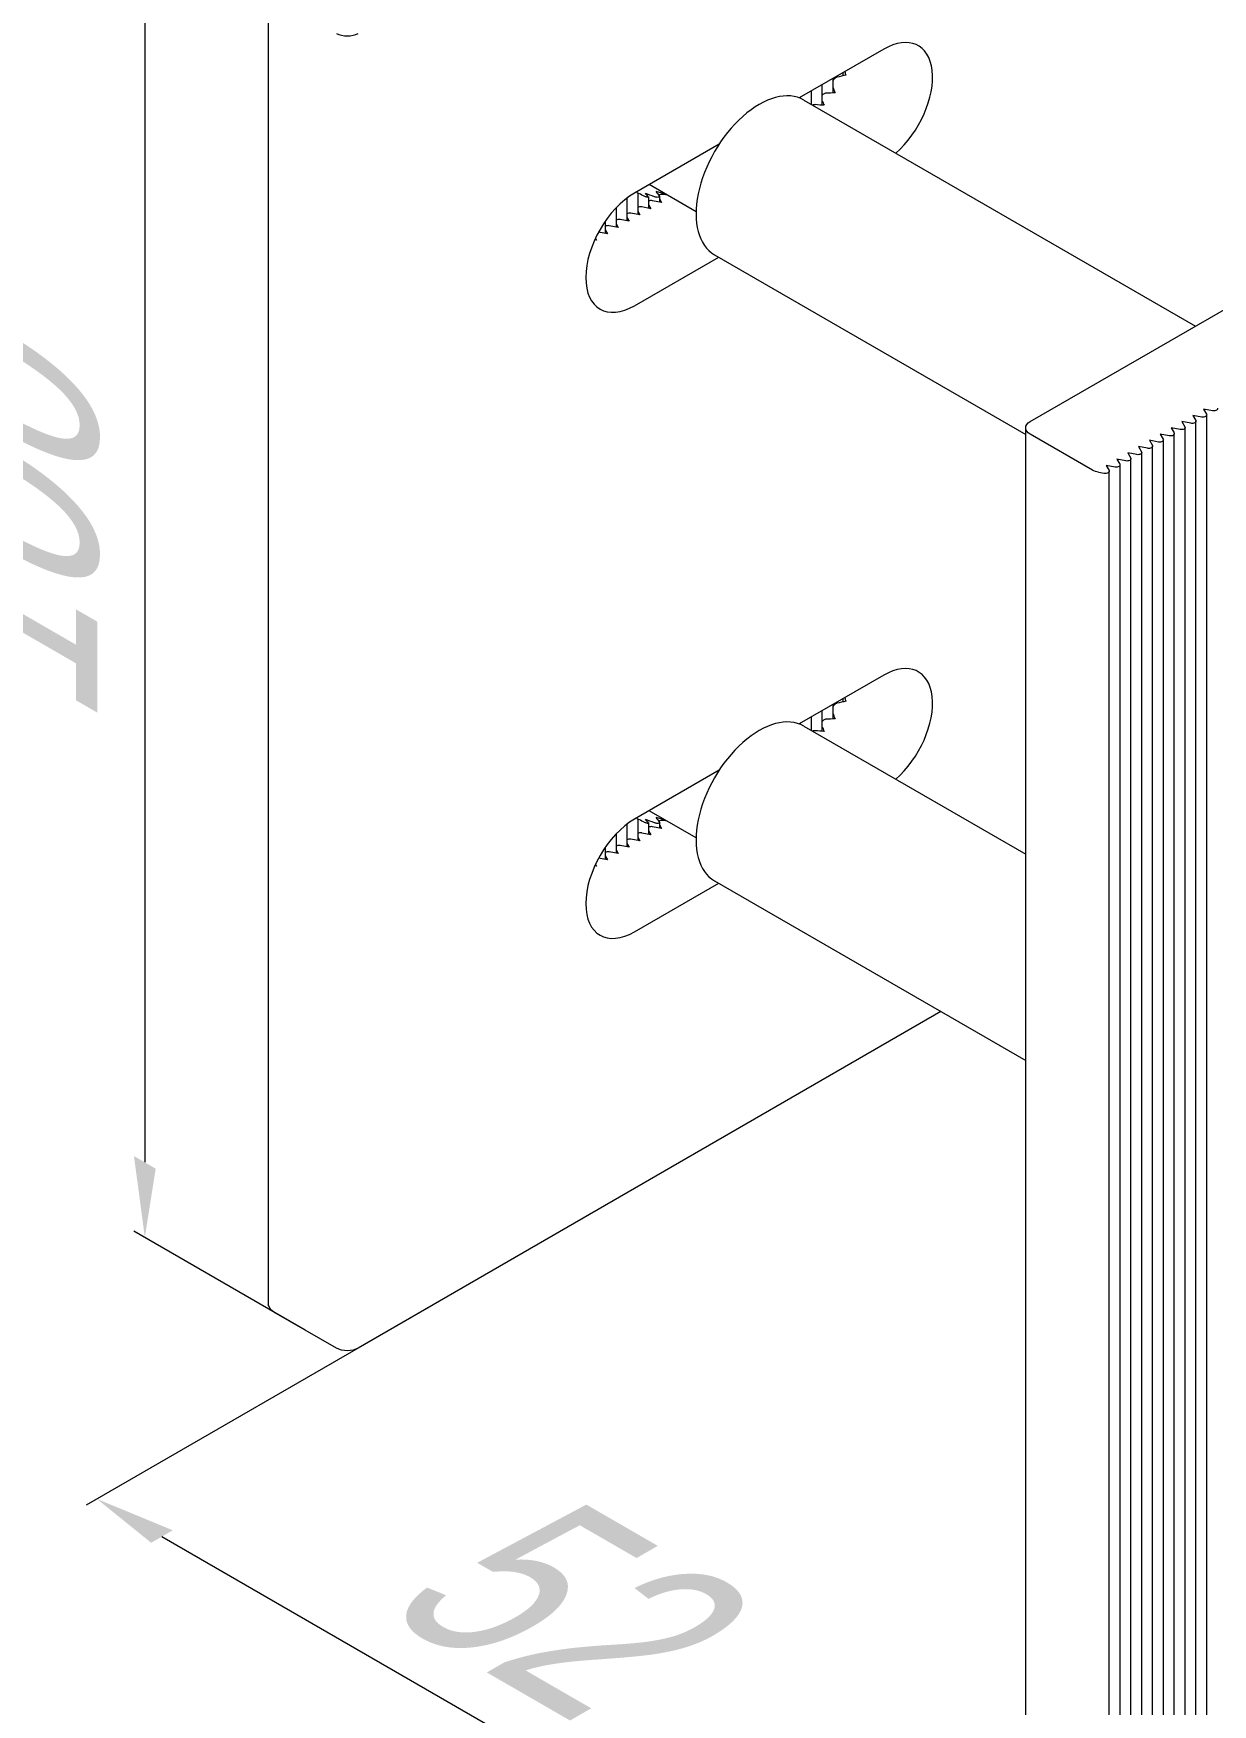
# Model space of a CAD drawing. Extents: x -37 to 4620, y -49 to 348.
# Drawn here: x 1769.59 to 1783.44, y 232.73 to 252.35 of the extents above; entities that cross this region are included whole.
import ezdxf

# ---------------------------------------------------------------- set-up
doc = ezdxf.new("R2010")
doc.units = 0
doc.header["$LTSCALE"] = 5
doc.layers.add('4', color=160, linetype='CONTINUOUS', lineweight=18)
doc.layers.add('PV-B6A89', color=7, linetype='CONTINUOUS', lineweight=15)
doc.styles.add('18', font='russ.shx', dxfattribs={"width": 0.7, "height": 18})

msp = doc.modelspace()

# ---------------------------------------------------------------- linework, layer by layer
at = {"layer": '4', "extrusion": (-0.707107, -0.408248, 0.57735)}
for p, q in [((1770.903, 252.768, 45.213), (1770.903, 239.1, 35.548)), ((1772.786, 237.131, 36.462), (1770.775, 238.292, 34.821))]:
    msp.add_line(p, q, dxfattribs=at)
at = {"layer": '4', "extrusion": (-1.1e-15, 0.816497, 0.57735)}
for p, q in [((1774.241, 237.401, 36.081), (1770.213, 235.075, 39.37)), ((1771.104, 234.708, 39.889), (1777.468, 231.033, 45.085))]:
    msp.add_line(p, q, dxfattribs=at)
at = {"layer": '4', "extrusion": (-0.707107, -0.408248, 0.57735)}
msp.add_solid([(678.257, 983.371, -1329.306), (678.512, 983.626, -1329.306), (679.148, 982.735, -1329.306)], dxfattribs=at)
at = {"layer": '4', "extrusion": (-1.1e-15, 0.816497, 0.57735)}
msp.add_solid([(-1771.231, -103.066, 214.668), (-1770.977, -102.812, 214.668), (-1770.34, -103.703, 214.668)], dxfattribs=at)
at = {"layer": 'PV-B6A89', "extrusion": (-1.1e-15, 0.816497, 0.57735)}
for p, q in [((1781.298, 247.795, 36.462), (1790.914, 253.346, 36.462)), ((1772.351, 252.861, 36.462), (1772.351, 237.429, 36.462)), ((1779.58, 252.167, 36.462), (1778.587, 251.594, 36.462)), ((1779.097, 251.888, 36.462), (1779.097, 251.852, 36.462)), ((1778.727, 251.675, 36.462), (1778.727, 251.519, 36.462)), ((1778.854, 251.748, 36.462), (1778.854, 251.509, 36.462)), ((1778.981, 251.822, 36.462), (1778.981, 251.653, 36.462)), ((1778.599, 251.601, 36.462), (1778.599, 251.589, 36.462)), ((1778.641, 251.569, 36.462), (1783.238, 248.915, 36.462)), ((1777.646, 251.05, 36.462), (1776.653, 250.477, 36.462)), ((1777.375, 250.257, 36.462), (1776.824, 250.576, 36.462)), ((1776.436, 250.302, 36.462), (1776.436, 250.078, 36.462)), ((1776.563, 250.417, 36.462), (1776.563, 250.152, 36.462)), ((1776.69, 250.477, 36.462), (1776.69, 250.225, 36.462)), ((1776.844, 250.293, 36.462), (1776.738, 250.314, 36.462)), ((1776.818, 250.43, 36.462), (1776.818, 250.298, 36.462)), ((1776.818, 250.339, 36.462), (1776.844, 250.293, 36.462)), ((1776.971, 250.367, 36.462), (1776.865, 250.387, 36.462)), ((1776.945, 250.437, 36.462), (1776.945, 250.372, 36.462)), ((1776.945, 250.412, 36.462), (1776.971, 250.367, 36.462)), ((1777.038, 250.452, 36.462), (1776.993, 250.461, 36.462)), ((1776.308, 250.145, 36.462), (1776.308, 250.005, 36.462)), ((1776.436, 250.118, 36.462), (1776.462, 250.073, 36.462)), ((1776.589, 250.146, 36.462), (1776.484, 250.167, 36.462)), ((1776.563, 250.192, 36.462), (1776.589, 250.146, 36.462)), ((1776.716, 250.22, 36.462), (1776.611, 250.24, 36.462)), ((1776.69, 250.265, 36.462), (1776.716, 250.22, 36.462)), ((1776.207, 249.926, 36.462), (1776.186, 249.93, 36.462)), ((1776.195, 249.948, 36.462), (1776.207, 249.926, 36.462)), ((1776.335, 250, 36.462), (1776.231, 250.019, 36.462)), ((1776.308, 250.045, 36.462), (1776.335, 250, 36.462)), ((1776.462, 250.073, 36.462), (1776.356, 250.093, 36.462)), ((1776.653, 249.154, 36.462), (1777.641, 249.725, 36.462)), ((1777.592, 249.753, 36.462), (1781.246, 247.644, 36.462)), ((1783.186, 247.775, 36.462), (1783.08, 247.795, 36.462)), ((1783.08, 247.795, 36.462), (1783.116, 247.734, 36.462)), ((1783.313, 247.848, 36.462), (1783.208, 247.868, 36.462)), ((1783.208, 247.868, 36.462), (1783.243, 247.808, 36.462)), ((1783.245, 232.368, 36.462), (1783.245, 247.799, 36.462)), ((1783.44, 247.922, 36.462), (1783.335, 247.942, 36.462)), ((1783.335, 247.942, 36.462), (1783.37, 247.881, 36.462)), ((1783.372, 232.441, 36.462), (1783.372, 247.873, 36.462)), ((1781.246, 232.29, 36.462), (1781.246, 247.721, 36.462)), ((1782.032, 247.224, 36.462), (1781.298, 247.648, 36.462)), ((1782.804, 247.554, 36.462), (1782.699, 247.575, 36.462)), ((1782.699, 247.575, 36.462), (1782.734, 247.514, 36.462)), ((1782.931, 247.628, 36.462), (1782.826, 247.648, 36.462)), ((1782.826, 247.648, 36.462), (1782.861, 247.587, 36.462)), ((1782.863, 232.147, 36.462), (1782.863, 247.579, 36.462)), ((1783.059, 247.701, 36.462), (1782.953, 247.721, 36.462)), ((1782.953, 247.721, 36.462), (1782.988, 247.661, 36.462)), ((1782.991, 232.221, 36.462), (1782.991, 247.652, 36.462)), ((1783.118, 232.294, 36.462), (1783.118, 247.726, 36.462)), ((1782.55, 247.407, 36.462), (1782.444, 247.428, 36.462)), ((1782.444, 247.428, 36.462), (1782.479, 247.367, 36.462)), ((1782.677, 247.481, 36.462), (1782.571, 247.501, 36.462)), ((1782.571, 247.501, 36.462), (1782.606, 247.44, 36.462)), ((1782.609, 232, 36.462), (1782.609, 247.432, 36.462)), ((1782.736, 232.074, 36.462), (1782.736, 247.505, 36.462)), ((1782.168, 247.187, 36.462), (1782.102, 247.199, 36.462)), ((1782.295, 247.26, 36.462), (1782.189, 247.281, 36.462)), ((1782.189, 247.281, 36.462), (1782.225, 247.22, 36.462)), ((1782.227, 231.78, 36.462), (1782.227, 247.211, 36.462)), ((1782.422, 247.334, 36.462), (1782.317, 247.354, 36.462)), ((1782.317, 247.354, 36.462), (1782.352, 247.293, 36.462)), ((1782.354, 231.853, 36.462), (1782.354, 247.285, 36.462)), ((1782.481, 231.927, 36.462), (1782.481, 247.358, 36.462)), ((1779.58, 244.819, 36.462), (1778.587, 244.246, 36.462)), ((1778.981, 244.473, 36.462), (1778.981, 244.304, 36.462)), ((1779.097, 244.54, 36.462), (1779.097, 244.503, 36.462)), ((1778.599, 244.253, 36.462), (1778.599, 244.241, 36.462)), ((1778.641, 244.22, 36.462), (1781.246, 242.716, 36.462)), ((1778.727, 244.326, 36.462), (1778.727, 244.171, 36.462)), ((1778.854, 244.4, 36.462), (1778.854, 244.16, 36.462)), ((1777.646, 243.702, 36.462), (1776.653, 243.129, 36.462)), ((1776.563, 243.069, 36.462), (1776.563, 242.803, 36.462)), ((1776.69, 243.128, 36.462), (1776.69, 242.877, 36.462)), ((1776.818, 243.081, 36.462), (1776.818, 242.95, 36.462)), ((1777.375, 242.909, 36.462), (1776.824, 243.227, 36.462)), ((1776.945, 243.089, 36.462), (1776.945, 243.024, 36.462)), ((1776.945, 243.064, 36.462), (1776.971, 243.018, 36.462)), ((1777.038, 243.103, 36.462), (1776.993, 243.112, 36.462)), ((1776.436, 242.954, 36.462), (1776.436, 242.73, 36.462)), ((1776.716, 242.872, 36.462), (1776.611, 242.892, 36.462)), ((1776.69, 242.917, 36.462), (1776.716, 242.872, 36.462)), ((1776.844, 242.945, 36.462), (1776.738, 242.965, 36.462)), ((1776.818, 242.99, 36.462), (1776.844, 242.945, 36.462)), ((1776.971, 243.018, 36.462), (1776.865, 243.039, 36.462)), ((1776.335, 242.651, 36.462), (1776.231, 242.671, 36.462)), ((1776.308, 242.797, 36.462), (1776.308, 242.656, 36.462)), ((1776.308, 242.696, 36.462), (1776.335, 242.651, 36.462)), ((1776.462, 242.725, 36.462), (1776.356, 242.745, 36.462)), ((1776.436, 242.77, 36.462), (1776.462, 242.725, 36.462)), ((1776.589, 242.798, 36.462), (1776.484, 242.818, 36.462)), ((1776.563, 242.843, 36.462), (1776.589, 242.798, 36.462)), ((1776.207, 242.578, 36.462), (1776.186, 242.582, 36.462)), ((1776.195, 242.6, 36.462), (1776.207, 242.578, 36.462)), ((1776.653, 241.806, 36.462), (1777.641, 242.376, 36.462)), ((1777.592, 242.404, 36.462), (1781.246, 240.295, 36.462)), ((1780.25, 240.87, 36.462), (1773.407, 236.919, 36.462)), ((1772.375, 237.383, 36.462), (1772.354, 237.421, 36.462)), ((1773.153, 236.919, 36.462), (1772.419, 237.343, 36.462))]:
    msp.add_line(p, q, dxfattribs=at)
at = {"layer": 'PV-B6A89'}
for centre, major_axis, ratio, start_param, end_param in [((1773.28, 252.425, 36.462), (0.18, 0), 0.57735, -2.356194, -0.785398), ((1779.58, 251.506, 36.462), (0.405, 0.701), 0.57735, -2.109014, 0.785398), ((1779.58, 251.506, 36.462), (0.505, -1.187), 0.227735, -2.006695, -1.970522), ((1778.116, 250.661, 36.462), (0.524, 0.908), 0.57735, 0, 3.141593), ((1779.326, 251.653, 36.462), (0.505, -1.187), 0.227735, -1.724469, -1.66843), ((1779.071, 251.8, 36.462), (0.505, -1.187), 0.227735, -1.468149, -1.419236), ((1776.653, 249.816, 36.462), (-0.405, -0.701), 0.57735, -2.356194, 0.785398), ((1776.724, 250.289, 36.462), (-0.045, 0), 0.57735, -1.892547, -0.724888), ((1776.525, 251.506, 36.462), (-0.505, 1.187), 0.227735, -3.760438, -3.690607), ((1776.851, 250.363, 36.462), (-0.045, 0), 0.57735, -1.892547, -0.724888), ((1776.78, 251.359, 36.462), (-0.505, 1.187), 0.227735, -3.996899, -3.933401), ((1776.978, 250.436, 36.462), (-0.045, 0), 0.57735, -1.892547, -0.495122), ((1776.469, 250.142, 36.462), (-0.045, 0), 0.57735, -1.892547, -0.724888), ((1776.597, 250.216, 36.462), (-0.045, 0), 0.57735, -1.892547, -0.724888), ((1776.342, 250.069, 36.462), (-0.045, 0), 0.57735, -1.892547, -0.724888), ((1779.58, 244.157, 36.462), (0.405, 0.701), 0.57735, -2.109014, 0.785398), ((1779.58, 244.157, 36.462), (0.505, -1.187), 0.227735, -2.006695, -1.970522), ((1778.116, 243.312, 36.462), (0.524, 0.908), 0.57735, 0, 3.141593), ((1779.326, 244.304, 36.462), (0.505, -1.187), 0.227735, -1.724469, -1.66843), ((1779.071, 244.451, 36.462), (0.505, -1.187), 0.227735, -1.468149, -1.419236), ((1776.653, 242.467, 36.462), (-0.405, -0.701), 0.57735, -2.356194, 0.785398), ((1776.525, 244.158, 36.462), (-0.505, 1.187), 0.227735, -3.760438, -3.690607), ((1776.78, 244.011, 36.462), (-0.505, 1.187), 0.227735, -3.996899, -3.933401), ((1776.978, 243.088, 36.462), (-0.045, 0), 0.57735, -1.892547, -0.495122), ((1776.597, 242.867, 36.462), (-0.045, 0), 0.57735, -1.892547, -0.724888), ((1776.724, 242.941, 36.462), (-0.045, 0), 0.57735, -1.892547, -0.724888), ((1776.851, 243.014, 36.462), (-0.045, 0), 0.57735, -1.892547, -0.724888), ((1776.342, 242.72, 36.462), (-0.045, 0), 0.57735, -1.892547, -0.724888), ((1776.469, 242.794, 36.462), (-0.045, 0), 0.57735, -1.892547, -0.724888)]:
    msp.add_ellipse(centre, major_axis=major_axis, ratio=ratio, start_param=start_param, end_param=end_param, dxfattribs=at)
at = {"layer": 'PV-B6A89', "extrusion": (-6e-16, -5e-16, -1)}
for centre, start_param, end_param in [((1777.798, 252.535, 36.462), 0.597099, 0.689655), ((1778.307, 252.241, 36.462), 1.148385, 1.212842), ((1778.053, 252.388, 36.462), 0.899191, 0.971383), ((1777.798, 245.186, 36.462), 0.597099, 0.689655), ((1778.053, 245.039, 36.462), 0.899191, 0.971383), ((1778.307, 244.892, 36.462), 1.148385, 1.212842)]:
    msp.add_ellipse(centre, major_axis=(1.712, -0.384), ratio=0.368973, start_param=start_param, end_param=end_param, dxfattribs=at)
at = {"layer": 'PV-B6A89', "extrusion": (-5e-16, -6e-16, -1)}
for centre, major_axis, ratio, start_param, end_param in [((1777.798, 250.771, 36.462), (-1.712, 0.384), 0.368973, -1.003296, -0.948482), ((1777.544, 250.918, 36.462), (-1.712, 0.384), 0.368973, -1.260303, -1.192817), ((1777.289, 251.065, 36.462), (-1.712, 0.384), 0.368973, -1.491868, -1.429278), ((1782.309, 247.285, 36.462), (0.045, 0), 0.57735, -0.321751, 1.892547), ((1777.798, 243.423, 36.462), (-1.712, 0.384), 0.368973, -1.003296, -0.948482), ((1777.544, 243.57, 36.462), (-1.712, 0.384), 0.368973, -1.260303, -1.192817), ((1777.289, 243.717, 36.462), (-1.712, 0.384), 0.368973, -1.491868, -1.429278), ((1772.396, 237.429, 36.462), (-0.045, 0), 0.57735, -0.321751, 0), ((1773.28, 236.993, 36.462), (-0.18, 0), 0.57735, -2.356194, -0.785398)]:
    msp.add_ellipse(centre, major_axis=major_axis, ratio=ratio, start_param=start_param, end_param=end_param, dxfattribs=at)
at = {"layer": 'PV-B6A89', "extrusion": (-5e-16, -4e-16, -1)}
for centre in [(1783.455, 247.946, 36.462), (1783.2, 247.799, 36.462), (1782.691, 247.505, 36.462), (1782.182, 247.211, 36.462)]:
    msp.add_ellipse(centre, major_axis=(0.045, 0), ratio=0.57735, start_param=-0.321751, end_param=1.892547, dxfattribs=at)
at = {"layer": 'PV-B6A89', "extrusion": (-5e-16, -2e-16, -1)}
msp.add_ellipse((1781.426, 247.721, 36.462), major_axis=(-0.18, 0), ratio=0.57735, start_param=-0.785398, end_param=0.785398, dxfattribs=at)
at = {"layer": 'PV-B6A89', "extrusion": (-5e-16, -3e-16, -1)}
for centre, major_axis, start_param, end_param in [((1783.327, 247.873, 36.462), (0.045, 0), -0.321751, 1.892547), ((1782.946, 247.652, 36.462), (0.045, 0), -0.321751, 1.892547), ((1783.073, 247.726, 36.462), (0.045, 0), -0.321751, 1.892547), ((1782.436, 247.358, 36.462), (0.045, 0), -0.321751, 1.892547), ((1782.564, 247.432, 36.462), (0.045, 0), -0.321751, 1.892547), ((1772.546, 237.416, 36.462), (-0.18, 0), -0.785398, -0.321751)]:
    msp.add_ellipse(centre, major_axis=major_axis, ratio=0.57735, start_param=start_param, end_param=end_param, dxfattribs=at)
at = {"layer": 'PV-B6A89', "extrusion": (-5e-16, -1e-16, -1)}
msp.add_ellipse((1782.818, 247.579, 36.462), major_axis=(0.045, 0), ratio=0.57735, start_param=-0.321751, end_param=1.892547, dxfattribs=at)
at = {"layer": 'PV-B6A89', "extrusion": (-8e-16, -3e-16, -1)}
msp.add_ellipse((1782.159, 247.298, 36.462), major_axis=(-0.18, 0), ratio=0.57735, start_param=-1.249046, end_param=-0.785398, dxfattribs=at)
at = {"layer": 'PV-B6A89'}
for points, knots in [([(1779.029, 251.836, 36.462), (1779.025, 251.836, 36.462), (1779.021, 251.834, 36.462), (1779.011, 251.829, 36.462), (1779.005, 251.824, 36.462), (1778.993, 251.812, 36.462), (1778.987, 251.805, 36.462), (1778.983, 251.798, 36.462), (1778.982, 251.797, 36.462), (1778.981, 251.796, 36.462)], [1.0056186, 1.0056186, 1.0056186, 1.0056186, 1.0770178, 1.0770178, 1.2093623, 1.2093623, 1.3417068, 1.3417068, 1.3617102, 1.3617102, 1.3617102, 1.3617102]), ([(1778.775, 251.514, 36.462), (1778.77, 251.515, 36.462), (1778.765, 251.515, 36.462), (1778.755, 251.513, 36.462), (1778.749, 251.511, 36.462), (1778.744, 251.509, 36.462)], [0.8745935, 0.8745935, 0.8745935, 0.8745935, 0.9515333, 0.9515333, 1.043742, 1.043742, 1.043742, 1.043742]), ([(1778.902, 251.649, 36.462), (1778.898, 251.649, 36.462), (1778.893, 251.648, 36.462), (1778.883, 251.645, 36.462), (1778.877, 251.642, 36.462), (1778.865, 251.635, 36.462), (1778.86, 251.63, 36.462), (1778.855, 251.625, 36.462), (1778.855, 251.624, 36.462), (1778.854, 251.623, 36.462)], [0.9109106, 0.9109106, 0.9109106, 0.9109106, 0.9860898, 0.9860898, 1.0932159, 1.0932159, 1.2003419, 1.2003419, 1.2170264, 1.2170264, 1.2170264, 1.2170264]), ([(1776.69, 250.477, 36.462), (1776.69, 250.477, 36.462), (1776.689, 250.478, 36.462), (1776.684, 250.482, 36.462), (1776.681, 250.485, 36.462), (1776.676, 250.489, 36.462), (1776.676, 250.489, 36.462), (1776.675, 250.49, 36.462)], [1.2039941, 1.2039941, 1.2039941, 1.2039941, 1.3395456, 1.3395456, 1.4750972, 1.4750972, 1.4988659, 1.4988659, 1.4988659, 1.4988659]), ([(1779.029, 244.488, 36.462), (1779.025, 244.487, 36.462), (1779.021, 244.486, 36.462), (1779.011, 244.481, 36.462), (1779.005, 244.476, 36.462), (1778.993, 244.464, 36.462), (1778.987, 244.457, 36.462), (1778.983, 244.449, 36.462), (1778.982, 244.448, 36.462), (1778.981, 244.447, 36.462)], [1.0056186, 1.0056186, 1.0056186, 1.0056186, 1.0770178, 1.0770178, 1.2093623, 1.2093623, 1.3417068, 1.3417068, 1.3617102, 1.3617102, 1.3617102, 1.3617102]), ([(1778.902, 244.301, 36.462), (1778.898, 244.301, 36.462), (1778.893, 244.3, 36.462), (1778.883, 244.297, 36.462), (1778.877, 244.294, 36.462), (1778.865, 244.286, 36.462), (1778.86, 244.282, 36.462), (1778.855, 244.276, 36.462), (1778.855, 244.276, 36.462), (1778.854, 244.275, 36.462)], [0.9109106, 0.9109106, 0.9109106, 0.9109106, 0.9860898, 0.9860898, 1.0932159, 1.0932159, 1.2003419, 1.2003419, 1.2170264, 1.2170264, 1.2170264, 1.2170264]), ([(1778.775, 244.166, 36.462), (1778.77, 244.166, 36.462), (1778.765, 244.166, 36.462), (1778.755, 244.165, 36.462), (1778.749, 244.163, 36.462), (1778.744, 244.161, 36.462)], [0.8745935, 0.8745935, 0.8745935, 0.8745935, 0.9515333, 0.9515333, 1.043742, 1.043742, 1.043742, 1.043742]), ([(1776.69, 243.128, 36.462), (1776.69, 243.128, 36.462), (1776.689, 243.13, 36.462), (1776.685, 243.133, 36.462), (1776.681, 243.137, 36.462), (1776.676, 243.14, 36.462), (1776.676, 243.141, 36.462), (1776.675, 243.142, 36.462)], [1.1966528, 1.1966528, 1.1966528, 1.1966528, 1.3200276, 1.3200276, 1.4680919, 1.4680919, 1.4919028, 1.4919028, 1.4919028, 1.4919028]), ([(1776.942, 243.095, 36.462), (1776.944, 243.093, 36.462), (1776.945, 243.091, 36.462), (1776.945, 243.087, 36.462), (1776.944, 243.084, 36.462), (1776.939, 243.081, 36.462), (1776.936, 243.08, 36.462), (1776.928, 243.078, 36.462), (1776.922, 243.078, 36.462), (1776.911, 243.079, 36.462), (1776.905, 243.08, 36.462), (1776.895, 243.082, 36.462), (1776.89, 243.084, 36.462), (1776.886, 243.085, 36.462)], [0.888029, 0.888029, 0.888029, 0.888029, 0.9643674, 0.9643674, 1.063795, 1.063795, 1.1632227, 1.1632227, 1.2642866, 1.2642866, 1.3653504, 1.3653504, 1.4415902, 1.4415902, 1.4415902, 1.4415902])]:
    msp.add_open_spline(points, degree=3, knots=knots, dxfattribs=at)
at = {"layer": 'PV-B6A89', "extrusion": (-9.1079e-12, -2.33967e-11, -1)}
msp.add_open_spline([(1776.815, 250.434, 36.462), (1776.817, 250.432, 36.462), (1776.818, 250.431, 36.462), (1776.818, 250.428, 36.462), (1776.816, 250.427, 36.462), (1776.812, 250.427, 36.462), (1776.808, 250.427, 36.462), (1776.8, 250.428, 36.462), (1776.795, 250.43, 36.462), (1776.784, 250.433, 36.462), (1776.778, 250.436, 36.462), (1776.768, 250.44, 36.462), (1776.763, 250.442, 36.462), (1776.758, 250.445, 36.462)], degree=3, knots=[0.9453248, 0.9453248, 0.9453248, 0.9453248, 1.0274526, 1.0274526, 1.1356777, 1.1356777, 1.2439028, 1.2439028, 1.3548371, 1.3548371, 1.4657714, 1.4657714, 1.5504408, 1.5504408, 1.5504408, 1.5504408], dxfattribs=at)
at = {"layer": 'PV-B6A89', "extrusion": (-5.5474e-12, 2.44844e-11, -1)}
msp.add_open_spline([(1776.942, 250.443, 36.462), (1776.944, 250.441, 36.462), (1776.945, 250.439, 36.462), (1776.945, 250.435, 36.462), (1776.944, 250.433, 36.462), (1776.939, 250.429, 36.462), (1776.936, 250.428, 36.462), (1776.928, 250.427, 36.462), (1776.923, 250.427, 36.462), (1776.912, 250.427, 36.462), (1776.906, 250.428, 36.462), (1776.895, 250.431, 36.462), (1776.89, 250.432, 36.462), (1776.886, 250.434, 36.462)], degree=3, knots=[0.8881049, 0.8881049, 0.8881049, 0.8881049, 0.9668051, 0.9668051, 1.0650076, 1.0650076, 1.1632102, 1.1632102, 1.2624992, 1.2624992, 1.3617883, 1.3617883, 1.4414524, 1.4414524, 1.4414524, 1.4414524], dxfattribs=at)
at = {"layer": 'PV-B6A89'}
msp.add_open_spline([(1777.016, 250.465, 36.462), (1777.015, 250.465, 36.462), (1777.014, 250.465, 36.462), (1777.013, 250.465, 36.462)], degree=3, dxfattribs=at)
at = {"layer": 'PV-B6A89', "extrusion": (-1.1149e-12, -1.65429e-11, -1)}
msp.add_open_spline([(1776.815, 243.085, 36.462), (1776.817, 243.084, 36.462), (1776.817, 243.082, 36.462), (1776.818, 243.08, 36.462), (1776.817, 243.079, 36.462), (1776.812, 243.078, 36.462), (1776.808, 243.078, 36.462), (1776.8, 243.08, 36.462), (1776.795, 243.081, 36.462), (1776.783, 243.085, 36.462), (1776.777, 243.088, 36.462), (1776.767, 243.092, 36.462), (1776.762, 243.094, 36.462), (1776.758, 243.096, 36.462)], degree=3, knots=[0.9451514, 0.9451514, 0.9451514, 0.9451514, 1.018916, 1.018916, 1.1314802, 1.1314802, 1.2440443, 1.2440443, 1.3606822, 1.3606822, 1.47732, 1.47732, 1.5509591, 1.5509591, 1.5509591, 1.5509591], dxfattribs=at)
at = {"layer": 'PV-B6A89', "extrusion": (-6.85367e-10, -2.68604e-09, -1)}
msp.add_open_spline([(1777.016, 243.116, 36.462), (1777.015, 243.116, 36.462), (1777.014, 243.117, 36.462), (1777.013, 243.117, 36.462)], degree=3, dxfattribs=at)

# ---------------------------------------------------------------- texts
at = {"layer": '4', "extrusion": (-0.707107, -0.408248, 0.57735), "insert": (1769.215, 246.908, 39.003), "char_height": 3.24, "attachment_point": 5, "text_direction": (0, 0.816497, 0.57735), "style": '18'}
msp.add_mtext('\\A1;100', dxfattribs=at)
at = {"layer": '4', "extrusion": (-1.1e-15, 0.816497, 0.57735), "insert": (1775.94, 233.826, 41.136), "char_height": 3.24, "attachment_point": 5, "text_direction": (0.707107, -0.408248, 0.57735), "style": '18'}
msp.add_mtext('\\A1;52', dxfattribs=at)

doc.saveas('drawing.dxf')
